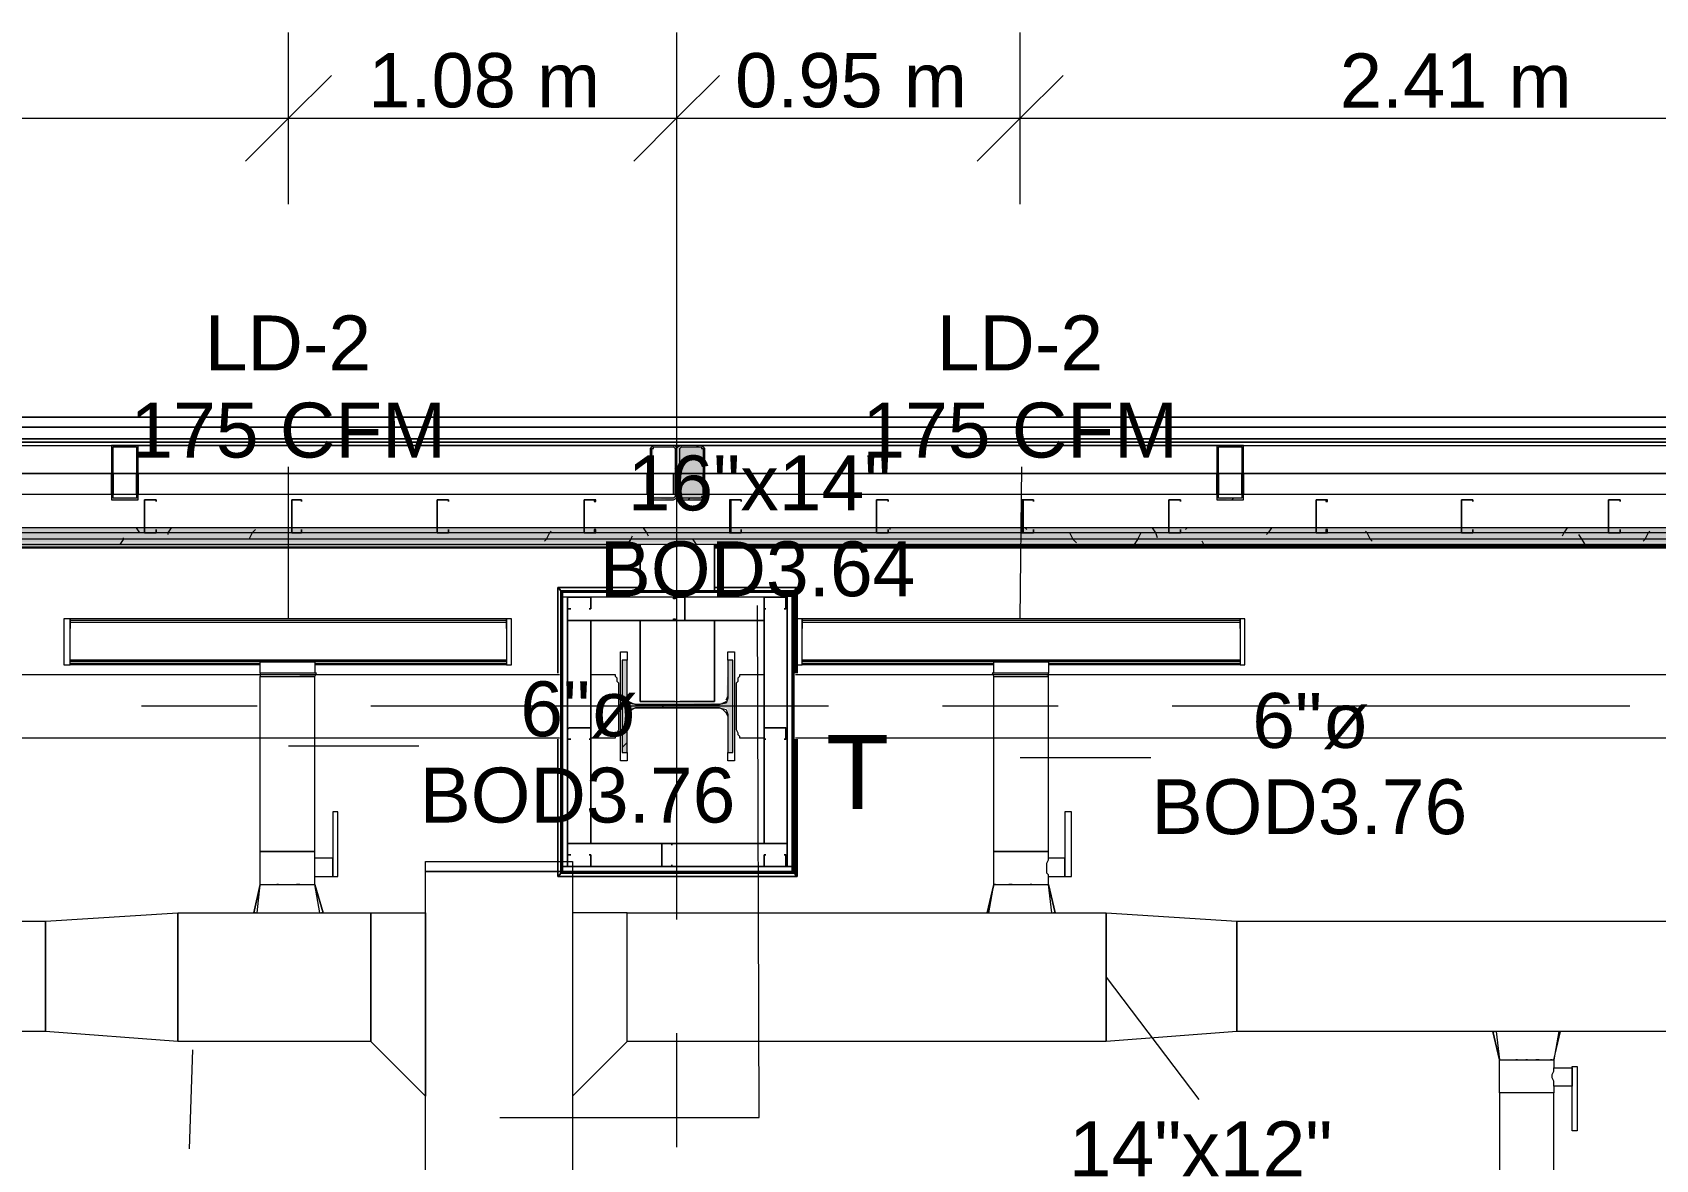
# Model space of a CAD drawing. Header units: metres. Extents: x 29 to 268, y -7 to 151.
# Drawn here: x 81.719 to 86.221, y 46.551 to 49.679 of the extents above; entities that cross this region are included whole.
import ezdxf

# ---------------------------------------------------------------- set-up
doc = ezdxf.new("R2010")
doc.units = ezdxf.units.M
doc.layers.add('HVAC - Ductos', color=5, linetype='Continuous', lineweight=50)
doc.layers.add('PDF2_Geometry', color=7, linetype='Continuous', true_color=0xaaaaaa)
doc.layers.add('PDF2_Solid Fills', color=7, linetype='Continuous', true_color=0xffffff)
doc.layers.add('PDF2_Text', color=7, linetype='Continuous')
doc.styles.add('PDF Helvetica', font='')
doc.styles.get('PDF Helvetica').set_extended_font_data('Helvetica')

msp = doc.modelspace()

# ---------------------------------------------------------------- hatches: boundary and pattern name
at = {"layer": 'PDF2_Solid Fills', "lineweight": 0, "transparency": 33554559}
h = msp.add_hatch(color=256, dxfattribs=at)
h.paths.add_polyline_path([(82.0069, 48.5334), (82.0115, 48.5289), (82.0115, 48.5334)])
h.paths.add_polyline_path([(81.9427, 48.5243), (81.9381, 48.5243), (81.9381, 48.3822), (82.0115, 48.3822), (82.0115, 48.5243), (82.0069, 48.5243), (82.0069, 48.3868), (81.9427, 48.3868)])
h.paths.add_polyline_path([(81.9427, 48.5289), (81.9427, 48.5334), (81.9381, 48.5334)])
h.paths.add_polyline_path([(82.0023, 48.5289), (82.0023, 48.5334), (81.9473, 48.5334)])
for points in [[(83.4965, 48.3868), (83.5057, 48.3868), (83.5057, 48.5334), (83.4369, 48.5334), (83.4323, 48.5289), (83.4323, 48.3914), (83.4369, 48.396), (83.4415, 48.5289), (83.5011, 48.5289), (83.5011, 48.3914), (83.4369, 48.3914), (83.4415, 48.3868), (83.4965, 48.3822)], [(83.5836, 48.5289), (83.579, 48.5334), (83.5103, 48.5334), (83.5057, 48.5289), (83.5057, 48.3914), (83.5103, 48.3914), (83.5194, 48.3868), (83.5745, 48.3822), (83.5745, 48.3868), (83.579, 48.3914)], [(46.7012, 48.2768), (92.9887, 48.2768), (93.2036, 48.2722), (93.204, 48.2722), (93.204, 48.2906), (46.7012, 48.2906)], [(46.7012, 48.263), (92.9887, 48.263), (93.2024, 48.2585), (93.204, 48.2585), (93.204, 48.2768), (46.7012, 48.2768)], [(83.3681, 47.8322), (83.3681, 47.9376), (83.3544, 47.9376), (83.3544, 47.681), (83.3681, 47.681), (83.3681, 47.791), (83.3727, 47.8047), (83.6431, 47.8047), (83.6477, 47.8002), (83.6477, 47.681), (83.6615, 47.681), (83.6615, 47.9376), (83.6477, 47.9376), (83.6431, 47.823), (83.6248, 47.8184), (83.3911, 47.8139), (83.3911, 47.8184), (83.3727, 47.8184), (83.3727, 47.8322)]]:
    msp.add_hatch(color=256, dxfattribs=at).paths.add_polyline_path(points)
h = msp.add_hatch(color=256, dxfattribs=at)
h.paths.add_polyline_path([(85.0732, 48.5334), (85.0777, 48.5289), (85.0777, 48.5334)])
h.paths.add_polyline_path([(85.0777, 48.5243), (85.0732, 48.5243), (85.0732, 48.3868), (85.0777, 48.5237)])
h.paths.add_polyline_path([(85.009, 48.5243), (85.0044, 48.5243), (85.0044, 48.3822), (85.0686, 48.3868), (85.009, 48.3868)])
h.paths.add_polyline_path([(85.009, 48.5289), (85.009, 48.5334), (85.0044, 48.5334)])
h.paths.add_polyline_path([(85.0686, 48.5289), (85.0686, 48.5334), (85.0136, 48.5334)])
h = msp.add_hatch(color=256, dxfattribs=at)
h.paths.add_polyline_path([(46.7012, 48.2952), (46.7057, 48.3089), (46.7012, 48.3089)])
h.paths.add_polyline_path([(93.204, 48.3043), (71.4743, 48.3089), (49.552, 48.3089), (49.552, 48.2906), (93.204, 48.2906)])
h.paths.add_polyline_path([(49.5474, 48.2906), (49.5474, 48.3089), (48.7408, 48.3089), (48.7408, 48.2906)])
h.paths.add_polyline_path([(48.7362, 48.2906), (48.7362, 48.3089), (46.7103, 48.3089), (46.7103, 48.2952), (47.4482, 48.2952)])

# ---------------------------------------------------------------- linework, layer by layer
at = {"layer": 'HVAC - Ductos', "color": 252, "lineweight": 0, "true_color": 0x939598}
for points in [[(82.4286, 49.2026), (82.4286, 49.441), (82.4286, 49.6793)], [(83.5057, 49.6793), (83.5057, 49.441), (83.5057, 49.2026)], [(84.459, 49.2026), (84.459, 49.441), (84.459, 49.6793)], [(82.5477, 49.5602), (82.4286, 49.441), (82.3094, 49.3218)], [(83.6248, 49.5602), (83.5057, 49.441), (83.3865, 49.3218)], [(84.5782, 49.5602), (84.459, 49.441), (84.3398, 49.3218)], [(52.6183, 49.441), (54.6121, 49.441), (55.9091, 49.441), (57.2796, 49.441), (59.3375, 49.441), (61.6429, 49.441), (63.8338, 49.441), (65.108, 49.441), (66.4188, 49.441), (68.5272, 49.441), (70.8006, 49.441), (73.0143, 49.441), (74.3068, 49.441), (75.6085, 49.441), (77.781, 49.441), (79.9398, 49.441), (82.4286, 49.441), (83.5057, 49.441), (84.459, 49.441), (86.8699, 49.441)]]:
    msp.add_lwpolyline(points, dxfattribs=at)
at = {"layer": 'HVAC - Ductos', "lineweight": 0}
for points in [[(82.4286, 48.0522), (82.4286, 48.4739)], [(84.459, 48.0522), (84.4636, 48.4739)], [(83.0336, 48.0293), (83.0336, 48.0522), (83.0336, 48.0476), (81.8235, 48.0476), (81.8235, 48.0522), (81.8235, 48.0293)], [(83.0336, 48.0522), (81.8235, 48.0522)], [(83.0153, 46.668), (83.7348, 46.668), (83.7303, 48.0889)], [(85.0686, 48.0293), (85.0686, 48.0522), (85.0686, 48.0476), (83.854, 48.0476), (83.854, 48.0522), (83.854, 48.0293)], [(85.0686, 48.0522), (83.854, 48.0522)], [(81.8235, 47.9789), (81.8235, 47.988), (81.8235, 47.9972)], [(82.3507, 47.9239), (81.8235, 47.9239), (81.8235, 47.9284), (81.8235, 47.9468), (81.8235, 47.956)], [(83.0336, 47.956), (83.0336, 47.9468), (83.0336, 47.9284), (83.0336, 47.9239), (82.5019, 47.9239)], [(83.0336, 47.9972), (83.0336, 47.988), (83.0336, 47.9789)], [(83.854, 47.9789), (83.854, 47.988), (83.854, 47.9972)], [(84.3857, 47.9239), (83.854, 47.9239), (83.854, 47.9284), (83.854, 47.9468), (83.854, 47.956)], [(85.0686, 47.956), (85.0686, 47.9468), (85.0686, 47.9284), (85.0686, 47.9239), (84.5369, 47.9239)], [(85.0686, 47.9972), (85.0686, 47.988), (85.0686, 47.9789)], [(81.8235, 47.9422), (81.8235, 47.9468), (81.8235, 47.9514)], [(81.8235, 47.9284), (82.3507, 47.9284)], [(82.3507, 47.901), (82.3507, 47.8918), (82.3553, 47.8918), (82.3735, 47.8918), (82.3965, 47.8918), (82.4286, 47.8918), (82.4561, 47.8918), (82.4835, 47.8918), (82.4973, 47.8918), (82.5019, 47.8918), (82.5065, 47.901), (82.5019, 47.901), (82.4835, 47.901), (82.4561, 47.901), (82.4286, 47.901), (82.3965, 47.901), (82.3735, 47.901), (82.3553, 47.901), (82.3507, 47.901), (82.3507, 47.933), (82.3553, 47.933), (82.3598, 47.933), (82.3735, 47.933), (82.3919, 47.933), (82.4103, 47.933), (82.4286, 47.933), (82.4469, 47.933), (82.4653, 47.933), (82.4835, 47.933), (82.4927, 47.933), (82.5019, 47.933), (82.5019, 47.901)], [(82.5019, 47.9284), (83.0336, 47.9284)], [(83.0336, 47.9514), (83.0336, 47.9468), (83.0336, 47.9422)], [(83.854, 47.9422), (83.854, 47.9468), (83.854, 47.9514)], [(83.854, 47.9284), (84.3857, 47.9284)], [(84.3857, 47.901), (84.3857, 47.933), (84.3949, 47.933), (84.4086, 47.933), (84.4223, 47.933), (84.4406, 47.933), (84.459, 47.933), (84.4819, 47.933), (84.5003, 47.933), (84.514, 47.933), (84.5277, 47.933), (84.5323, 47.933), (84.5369, 47.933), (84.5369, 47.901), (84.5323, 47.901), (84.514, 47.901), (84.4911, 47.901), (84.459, 47.901), (84.4315, 47.901), (84.404, 47.901), (84.3903, 47.901), (84.3811, 47.901), (84.3857, 47.8918), (84.3903, 47.8918), (84.4086, 47.8918), (84.4315, 47.8918), (84.459, 47.8918), (84.4911, 47.8918), (84.514, 47.8918), (84.5323, 47.8918), (84.5369, 47.8918), (84.5369, 47.901)], [(84.5369, 47.9284), (85.0686, 47.9284)], [(85.0686, 47.9514), (85.0686, 47.9468), (85.0686, 47.9422)], [(82.3415, 47.2364), (82.3507, 47.3143), (82.3553, 47.3143), (82.3598, 47.3143), (82.3735, 47.3143), (82.3919, 47.3143), (82.4103, 47.3143), (82.4286, 47.3143), (82.4469, 47.3143), (82.4653, 47.3143), (82.4835, 47.3143), (82.4927, 47.3143), (82.4973, 47.3143), (82.5019, 47.3143), (82.5019, 47.3372), (82.5523, 47.3372), (82.5661, 47.3372), (82.5661, 47.516), (82.5523, 47.516), (82.5523, 47.3372), (82.5523, 47.3418), (82.5523, 47.3464), (82.5523, 47.3556), (82.5523, 47.3602), (82.5523, 47.3693), (82.5523, 47.3738), (82.5523, 47.3784), (82.5523, 47.383), (82.5523, 47.3876), (82.5019, 47.3876), (82.5019, 47.406), (82.4927, 47.406), (82.4835, 47.406), (82.4653, 47.406), (82.4469, 47.406), (82.4286, 47.406), (82.4103, 47.406), (82.3919, 47.406), (82.3735, 47.406), (82.3598, 47.406), (82.3553, 47.406), (82.3507, 47.406), (82.3507, 47.8918), (82.3553, 47.8918)], [(82.3507, 47.3143), (82.3507, 47.406), (82.3553, 47.406), (82.3598, 47.406), (82.3735, 47.406), (82.3919, 47.406), (82.4103, 47.406), (82.4286, 47.406), (82.4469, 47.406), (82.4653, 47.406), (82.4835, 47.406), (82.4927, 47.406), (82.5019, 47.406), (82.5019, 47.8918), (82.4973, 47.8918), (82.4927, 47.8918), (82.4835, 47.8918), (82.4653, 47.8918), (82.4607, 47.8918)], [(82.3598, 47.8918), (82.3735, 47.8918), (82.3919, 47.8918), (82.3965, 47.8918)], [(82.4011, 47.8918), (82.4103, 47.8918), (82.4286, 47.8918), (82.4469, 47.8918), (82.4515, 47.8918)], [(84.3719, 47.2364), (84.3857, 47.3143), (84.3857, 47.406), (84.3949, 47.406), (84.4086, 47.406), (84.4223, 47.406), (84.4406, 47.406), (84.459, 47.406), (84.4819, 47.406), (84.5003, 47.406), (84.514, 47.406), (84.5277, 47.406), (84.5323, 47.406), (84.5369, 47.406), (84.5369, 47.8918), (84.5323, 47.8918)], [(84.3857, 47.3143), (84.3903, 47.3143), (84.3857, 47.3143), (84.3903, 47.3143), (84.3949, 47.3143), (84.4086, 47.3143), (84.4223, 47.3143), (84.4406, 47.3143), (84.459, 47.3143), (84.4819, 47.3143), (84.5003, 47.3143), (84.514, 47.3143), (84.5277, 47.3143), (84.5323, 47.3143), (84.5369, 47.3143), (84.5369, 47.3372), (84.5827, 47.3372), (84.6011, 47.3372), (84.6011, 47.516), (84.5827, 47.516), (84.5827, 47.3372), (84.5827, 47.3418), (84.5827, 47.3464), (84.5827, 47.3556), (84.5827, 47.3602), (84.5827, 47.3693), (84.5827, 47.3738), (84.5827, 47.3784), (84.5827, 47.383), (84.5827, 47.3876), (84.5369, 47.3876), (84.5369, 47.406), (84.5323, 47.406), (84.5277, 47.406), (84.514, 47.406), (84.5003, 47.406), (84.4819, 47.406), (84.459, 47.406), (84.4406, 47.406), (84.4223, 47.406), (84.4086, 47.406), (84.3949, 47.406), (84.3857, 47.406), (84.3857, 47.8918), (84.3903, 47.8918), (84.3949, 47.8918), (84.4086, 47.8918), (84.4223, 47.8918), (84.4269, 47.8918)], [(84.4361, 47.8918), (84.4406, 47.8918), (84.459, 47.8918), (84.4819, 47.8918), (84.4865, 47.8918)], [(84.4911, 47.8918), (84.5003, 47.8918), (84.514, 47.8918), (84.5277, 47.8918)], [(82.4286, 47.6993), (82.7906, 47.6993)], [(84.459, 47.6672), (84.8211, 47.6672)], [(82.5019, 47.3372), (82.5019, 47.3418), (82.5019, 47.3464), (82.5019, 47.3556), (82.5019, 47.3647), (82.5019, 47.3738), (82.5019, 47.383), (82.5019, 47.3876)], [(84.5369, 47.3372), (84.5369, 47.3418), (84.5323, 47.3464), (84.5323, 47.3556), (84.5323, 47.3647), (84.5323, 47.3738), (84.5369, 47.383), (84.5369, 47.3876)], [(82.3323, 47.2364), (82.3507, 47.3143), (82.3323, 47.2364)], [(82.3553, 47.3143), (82.3553, 47.3143)], [(82.3553, 47.3143), (82.3553, 47.3143)], [(82.5019, 47.2364), (82.5111, 47.2364), (82.5156, 47.2364), (82.5202, 47.2364), (82.5248, 47.2364), (82.5019, 47.3143), (82.5248, 47.2364), (82.5202, 47.2364)], [(82.5156, 47.2364), (82.5019, 47.3143)], [(84.3673, 47.2364), (84.3857, 47.3143), (84.3673, 47.2364)], [(84.5369, 47.2364), (84.5461, 47.2364), (84.5369, 47.3143), (84.5553, 47.2364), (84.5507, 47.2364), (84.5553, 47.2364), (84.5369, 47.3143)], [(81.7548, 47.2134), (82.1215, 47.2364)], [(82.1215, 47.2364), (82.1215, 46.8788)], [(82.3369, 47.2364), (82.3323, 47.2364), (82.3369, 47.2364), (82.3415, 47.2364), (82.3553, 47.2364), (82.3735, 47.2364), (82.3781, 47.2364), (82.3827, 47.2364), (82.3919, 47.2364), (82.4057, 47.2364), (82.4103, 47.2364)], [(82.4148, 47.2364), (82.4377, 47.2364), (82.4423, 47.2364), (82.4469, 47.2364), (82.4607, 47.2364), (82.4699, 47.2364), (82.4744, 47.2364), (82.4835, 47.2364), (82.4973, 47.2364)], [(84.3673, 47.2364), (84.3719, 47.2364), (84.3765, 47.2364), (84.3857, 47.2364)], [(84.3673, 47.2364), (84.3673, 47.2364)], [(84.3903, 47.2364), (84.404, 47.2364), (84.4086, 47.2364)], [(84.4132, 47.2364), (84.4177, 47.2364), (84.4269, 47.2364), (84.4406, 47.2364), (84.4452, 47.2364), (84.4498, 47.2364), (84.4727, 47.2364)], [(84.4773, 47.2364), (84.4819, 47.2364), (84.4957, 47.2364), (84.5049, 47.2364), (84.5094, 47.2364), (84.514, 47.2364), (84.5323, 47.2364)], [(84.6973, 47.2364), (85.0594, 47.2134)], [(84.6973, 46.8788), (84.6973, 47.2364)], [(81.7548, 46.9064), (81.7548, 47.2134)], [(85.0594, 47.2134), (85.0594, 46.9064)], [(84.6973, 47.0576), (84.954, 46.7184)], [(82.1215, 46.8788), (81.7548, 46.9064)], [(85.0594, 46.9064), (84.6973, 46.8788)], [(85.7745, 46.9064), (85.7699, 46.9064), (85.7745, 46.9064)], [(85.7699, 46.9064), (85.7882, 46.8284), (85.7699, 46.9064)], [(85.7882, 46.9064), (85.779, 46.9064), (85.7882, 46.8284)], [(85.9532, 46.9064), (85.9394, 46.8284), (85.9394, 46.8056), (85.9898, 46.8056), (85.9898, 46.801), (85.9898, 46.7964), (85.9898, 46.7872), (85.9898, 46.7826), (85.9898, 46.7734), (85.9898, 46.7688), (85.9898, 46.7643), (85.9898, 46.7597), (85.9898, 46.7551), (85.9394, 46.7551), (85.9394, 46.7368), (85.9303, 46.7368), (85.9165, 46.7368), (85.9028, 46.7368), (85.8844, 46.7368), (85.8661, 46.7368), (85.8432, 46.7368), (85.8248, 46.7368), (85.8111, 46.7368), (85.7973, 46.7368), (85.7928, 46.7368), (85.7882, 46.7368), (85.7882, 45.5588)], [(85.9394, 45.5588), (85.9394, 46.7368), (85.9303, 46.7368), (85.9165, 46.7368), (85.9028, 46.7368), (85.8844, 46.7368), (85.8661, 46.7368), (85.8432, 46.7368), (85.8248, 46.7368), (85.8111, 46.7368), (85.7973, 46.7368), (85.7928, 46.7368), (85.7882, 46.7368), (85.7882, 46.8284), (85.7928, 46.8284), (85.7973, 46.8284), (85.8111, 46.8284), (85.8248, 46.8284), (85.8432, 46.8284), (85.8661, 46.8284), (85.8844, 46.8284), (85.9028, 46.8284), (85.9165, 46.8284), (85.9303, 46.8284), (85.9394, 46.8284), (85.9578, 46.9064)], [(85.9348, 46.9064), (85.9165, 46.9064), (85.9119, 46.9064), (85.9074, 46.9064), (85.8982, 46.9064), (85.8844, 46.9064), (85.8799, 46.9064), (85.8753, 46.9064), (85.8523, 46.9064), (85.8478, 46.9064), (85.8432, 46.9064), (85.8294, 46.9064), (85.8202, 46.9064), (85.8156, 46.9064), (85.8111, 46.9064), (85.7928, 46.9064)], [(85.9394, 46.8284), (85.9578, 46.9064), (85.9532, 46.9064), (85.9486, 46.9064), (85.9394, 46.9064)], [(85.9578, 46.9064), (85.9578, 46.9064)], [(82.1627, 46.856), (82.1535, 46.581)], [(85.7928, 46.8284), (85.7928, 46.8284)], [(85.8111, 46.8284), (85.8111, 46.8284)], [(85.8661, 46.8284), (85.8615, 46.8284)], [(85.9165, 46.8284), (85.9165, 46.8284)], [(85.9394, 46.8284), (85.9394, 46.8284)], [(85.9394, 46.7551), (85.9394, 46.7597), (85.9394, 46.7643), (85.9394, 46.7688), (85.9348, 46.778), (85.9348, 46.7872), (85.9394, 46.7964), (85.9394, 46.801), (85.9394, 46.8056)]]:
    msp.add_lwpolyline(points, dxfattribs=at)
for points in [[(81.8053, 48.0522), (81.8053, 47.9239), (81.8235, 47.9239), (81.8235, 48.0522)], [(83.0473, 48.0522), (83.0336, 48.0522), (83.0336, 47.9239), (83.0473, 47.9239)], [(83.8403, 48.0522), (83.8403, 47.9239), (83.854, 47.9239), (83.854, 48.0522)], [(85.0823, 48.0522), (85.0686, 48.0522), (85.0686, 47.9239), (85.0823, 47.9239)], [(83.0336, 47.9376), (81.8235, 47.9376), (81.8235, 48.043), (83.0336, 48.043), (83.0336, 47.9376), (83.0336, 47.933), (81.8235, 47.933), (81.8235, 47.9376)], [(81.8235, 48.0339), (81.8235, 48.0293), (81.8235, 48.0247), (81.8235, 48.0293)], [(83.0336, 48.0247), (83.0336, 48.0293), (83.0336, 48.0339), (83.0336, 48.0293)], [(85.0686, 47.9376), (83.854, 47.9376), (83.854, 48.043), (85.0686, 48.043), (85.0686, 47.9376), (85.0686, 47.933), (83.854, 47.933), (83.854, 47.9376)], [(83.854, 48.0339), (83.854, 48.0293), (83.854, 48.0247), (83.854, 48.0293)], [(85.0686, 48.0247), (85.0686, 48.0293), (85.0686, 48.0339), (85.0686, 48.0293)], [(83.2169, 47.351), (82.809, 47.351), (82.809, 47.3784), (83.2169, 47.3784)], [(83.2169, 47.351), (83.2169, 46.2968), (82.809, 46.2968), (82.809, 47.351)], [(82.4011, 47.3143), (82.3965, 47.3143)], [(82.4607, 47.3143), (82.4561, 47.3143), (82.4515, 47.3143), (82.4561, 47.3143)], [(84.4361, 47.3143), (84.4315, 47.3143), (84.4269, 47.3143), (84.4315, 47.3143)], [(84.4911, 47.3143), (84.4865, 47.3143)], [(82.809, 47.2364), (82.809, 46.7276), (82.6577, 46.8788), (82.6577, 47.2364), (82.6577, 46.8788), (82.1215, 46.8788), (82.1215, 47.2364), (82.6577, 47.2364)], [(83.2169, 47.2364), (83.2169, 46.7276), (83.3681, 46.8788), (83.3681, 47.2364), (84.6973, 47.2364), (84.6973, 46.8788), (83.3681, 46.8788), (83.3681, 47.2364)], [(81.7548, 46.9064), (79.7839, 46.9064), (79.7839, 47.2134), (81.7548, 47.2134)], [(85.0594, 47.2134), (87.5024, 47.2134), (87.5024, 46.9064), (85.0594, 46.9064)], [(85.7699, 46.9064), (85.7745, 46.9064)], [(85.834, 46.8284), (85.8386, 46.8284)], [(85.889, 46.8284), (85.8936, 46.8284), (85.8982, 46.8284), (85.8936, 46.8284)], [(85.9303, 46.8284), (85.9348, 46.8284)], [(86.0036, 46.6314), (85.9898, 46.6314), (85.9898, 46.8101), (86.0036, 46.8101)]]:
    msp.add_lwpolyline(points, close=True, dxfattribs=at)
at = {"layer": 'PDF2_Geometry', "lineweight": 0}
for points in [[(83.5057, 49.5418), (83.5057, 49.386)], [(83.5057, 49.2256), (83.5057, 48.7489)], [(83.5057, 48.7489), (83.5057, 47.218)], [(82.0115, 48.6114), (81.9335, 48.6114)], [(83.5469, 48.6114), (83.469, 48.6114)], [(85.0778, 48.6114), (84.9998, 48.6114)], [(80.4119, 48.5334), (78.9727, 48.5334), (80.4394, 48.5334), (81.9748, 48.5334), (83.4415, 48.5334), (82.0023, 48.5334)], [(80.4715, 48.5334), (81.9473, 48.5334)], [(83.5607, 48.5289), (83.5653, 48.5334)], [(85.0136, 48.5334), (83.5745, 48.5334), (85.0411, 48.5334), (86.5719, 48.5334), (88.0432, 48.5334), (86.604, 48.5334)], [(85.0686, 48.5334), (86.5444, 48.5334)], [(85.0732, 48.5289), (85.0732, 48.5334)], [(81.9381, 48.396), (81.9381, 48.4556)], [(81.9427, 48.4556), (81.9427, 48.396)], [(82.0069, 48.483), (82.0115, 48.4876)], [(82.0069, 48.396), (82.0069, 48.4556)], [(82.0115, 48.4556), (82.0115, 48.396)], [(83.4231, 48.4556), (83.4231, 48.396)], [(83.4323, 48.4556), (83.4323, 48.396)], [(83.4965, 48.396), (83.4965, 48.4556)], [(83.5011, 48.4693), (83.5057, 48.4739), (83.5148, 48.4784)], [(83.5011, 48.396), (83.5011, 48.4556)], [(83.5148, 48.4556), (83.5148, 48.396)], [(83.579, 48.396), (83.579, 48.4556)], [(83.5836, 48.396), (83.5836, 48.4556)], [(85.0044, 48.4602), (85.009, 48.4647)], [(85.0044, 48.396), (85.0044, 48.4556)], [(85.009, 48.4556), (85.009, 48.396)], [(85.0732, 48.396), (85.0732, 48.4556)], [(85.0778, 48.4556), (85.0778, 48.396)], [(81.9381, 48.4097), (81.9427, 48.4143)], [(83.4323, 48.4006), (83.4369, 48.4051)], [(83.579, 48.4234), (83.5836, 48.428)], [(85.0732, 48.4097), (85.0778, 48.4143)], [(93.204, 48.396), (46.7012, 48.4006), (41.5357, 48.4006), (41.5357, 48.263), (41.6273, 48.263), (41.6273, 10.5556)], [(83.5377, 48.3822), (83.5423, 48.3868)], [(85.0457, 48.3822), (85.0503, 48.3868)], [(93.204, 48.2722), (46.7012, 48.2768), (41.6915, 48.2768)], [(93.204, 48.2906), (70.6951, 48.2906)], [(83.6523, 48.3043), (83.249, 48.3043), (82.8411, 48.3043), (82.4377, 48.3043), (82.0298, 48.3043), (81.6265, 48.3043)], [(84.4636, 48.3043), (84.0603, 48.3043), (83.6569, 48.3043)], [(86.494, 48.3043), (86.0906, 48.3043), (85.6828, 48.3043), (85.2794, 48.3043), (84.8715, 48.3043), (84.4682, 48.3043)], [(41.7053, 36.0667), (42.7594, 36.0667), (42.7594, 36.0529), (42.4661, 36.0529), (42.7594, 36.0529), (42.7594, 36.0667), (41.7053, 36.0667), (41.7053, 48.263), (46.7012, 48.263), (93.204, 48.2584)], [(74.4077, 48.2584), (83.4049, 48.2539)], [(83.4049, 48.2584), (74.4077, 48.2584)], [(74.4077, 48.2584), (83.4049, 48.2539)], [(83.4049, 48.2584), (74.4077, 48.2584)], [(83.1894, 48.1256), (83.1894, 47.351), (83.1894, 48.1256)], [(83.2673, 48.1118), (83.2673, 48.1118)], [(83.2673, 48.1118), (83.2673, 48.1118)], [(83.5286, 48.1118), (83.5286, 48.1118)], [(83.5286, 48.1118), (83.5286, 48.1118)], [(83.7486, 48.1118), (83.7486, 48.1118)], [(83.7486, 48.1118), (83.7486, 48.1118)], [(83.8082, 48.1118), (83.8082, 48.1118)], [(83.8265, 48.1301), (83.8265, 48.1301)], [(83.8265, 47.351), (83.8265, 48.1301), (83.8265, 47.351)], [(83.2123, 48.0797), (83.2123, 48.0797)], [(83.2627, 48.0797), (83.2627, 48.0797)], [(83.4049, 48.0476), (83.4049, 47.823), (83.4049, 48.0476)], [(83.7531, 48.0797), (83.7531, 48.0797)], [(83.8036, 48.0797), (83.8036, 48.0797)], [(83.3681, 47.681), (83.3681, 47.658), (83.3498, 47.658), (83.3498, 47.9606), (83.3681, 47.9606), (83.3681, 47.9376)], [(83.6477, 47.9376), (83.6477, 47.9606), (83.6661, 47.9606), (83.6661, 47.658), (83.6477, 47.658), (83.6477, 47.681)], [(83.1803, 47.8964), (79.4815, 47.8964)], [(83.2673, 47.7222), (83.3269, 47.7222), (83.3315, 47.7222), (83.3361, 47.7222), (83.3361, 47.7268), (83.3406, 47.7314), (83.3406, 47.736), (83.3452, 47.7452), (83.3452, 47.8734), (83.3406, 47.878), (83.3406, 47.8872), (83.3361, 47.8918), (83.3361, 47.8964), (83.3315, 47.8964), (83.3269, 47.8964), (83.2673, 47.8964)], [(83.7486, 47.8964), (83.689, 47.8964), (83.6844, 47.8964), (83.6799, 47.8964), (83.6799, 47.8918), (83.6753, 47.8872), (83.6753, 47.878), (83.6707, 47.8734), (83.6707, 47.7452), (83.6753, 47.736), (83.6753, 47.7314), (83.6799, 47.7268), (83.6799, 47.7222), (83.6844, 47.7222), (83.689, 47.7222), (83.7486, 47.7222)], [(87.5344, 47.8964), (83.8357, 47.8964)], [(83.3544, 47.8184), (83.3681, 47.8322)], [(83.3681, 47.8368), (83.3727, 47.8276)], [(83.3727, 47.823), (83.3819, 47.8184), (83.3911, 47.8139), (83.6248, 47.8139), (83.634, 47.8184), (83.6431, 47.823)], [(83.4873, 47.823), (83.4919, 47.823), (83.4965, 47.823), (83.5011, 47.823), (83.4965, 47.823), (83.4919, 47.823), (83.4873, 47.823), (83.4049, 47.823), (83.6111, 47.823), (83.5286, 47.823), (83.524, 47.823), (83.5194, 47.823), (83.5148, 47.823), (83.5194, 47.823), (83.524, 47.823), (83.5286, 47.823)], [(83.6431, 47.8276), (83.6477, 47.8368)], [(82.3415, 47.8093), (82.0207, 47.8093)], [(83.9273, 47.8093), (82.6577, 47.8093)], [(83.6477, 47.7818), (83.6431, 47.791), (83.634, 47.8002), (83.6248, 47.8047), (83.3911, 47.8047), (83.3819, 47.8002), (83.3727, 47.791), (83.3681, 47.7818)], [(83.4644, 47.8047), (83.4736, 47.8139)], [(84.5644, 47.8093), (84.2436, 47.8093)], [(86.1503, 47.8093), (84.8807, 47.8093)], [(79.4815, 47.7222), (83.1803, 47.7222)], [(83.2123, 47.7176), (83.2123, 47.7176)], [(83.2627, 47.7176), (83.2627, 47.7176)], [(83.3544, 47.6947), (83.3681, 47.7084)], [(83.7531, 47.7176), (83.7531, 47.7176)], [(83.8036, 47.7176), (83.8036, 47.7176)], [(83.8357, 47.7222), (87.5344, 47.7222)], [(83.4919, 47.4243), (83.4919, 47.4243)], [(83.2123, 47.3968), (83.2123, 47.3968)], [(83.2627, 47.3968), (83.2627, 47.3968)], [(83.4919, 47.3693), (83.4919, 47.3693)], [(83.7531, 47.3968), (83.7531, 47.3968)], [(83.8036, 47.3968), (83.8036, 47.3968)], [(83.1848, 47.3464), (83.8311, 47.3464)], [(83.8311, 47.3464), (83.1848, 47.3464)], [(83.1894, 47.351), (83.1894, 47.351)], [(83.2673, 47.3647), (83.2673, 47.3647)], [(83.2673, 47.3647), (83.2673, 47.3647)], [(83.4644, 47.3647), (83.4644, 47.3647)], [(83.4644, 47.3647), (83.4644, 47.3647)], [(83.7486, 47.3647), (83.7486, 47.3647)], [(83.7486, 47.3647), (83.7486, 47.3647)], [(83.8082, 47.3647), (83.8082, 47.3647)], [(83.5057, 46.9018), (83.5057, 46.5856)]]:
    msp.add_lwpolyline(points, dxfattribs=at)
for points in [[(78.9085, 48.6114), (80.4394, 48.6114), (81.9748, 48.6114), (80.4394, 48.6114), (78.9085, 48.6114), (77.3731, 48.6114)], [(83.5057, 48.6114), (85.0411, 48.6114), (86.5719, 48.6114), (85.0411, 48.6114), (83.5057, 48.6114), (81.9748, 48.6114)], [(81.9748, 48.5839), (80.4394, 48.5839)], [(81.9748, 48.5518), (80.4394, 48.5518)], [(81.9748, 48.5426), (80.4394, 48.5426)], [(83.5057, 48.5839), (81.9748, 48.5839)], [(83.5057, 48.5518), (81.9748, 48.5518)], [(83.5057, 48.5426), (81.9748, 48.5426)], [(85.0411, 48.5839), (83.5057, 48.5839)], [(85.0411, 48.5518), (83.5057, 48.5518)], [(85.0411, 48.5426), (83.5057, 48.5426)], [(86.5719, 48.5839), (85.0411, 48.5839)], [(86.5719, 48.5518), (85.0411, 48.5518)], [(86.5719, 48.5426), (85.0411, 48.5426)], [(81.9381, 48.3914), (81.9381, 48.3822), (81.9473, 48.3822), (82.0023, 48.3822), (82.0115, 48.3822), (82.0115, 48.3914), (82.0115, 48.5243), (82.0115, 48.5334), (82.0023, 48.5334), (81.9473, 48.5334), (81.9381, 48.5334), (81.9381, 48.5243)], [(82.0023, 48.3868), (81.9473, 48.3868), (81.9427, 48.3868), (81.9427, 48.3914), (81.9427, 48.5243), (81.9427, 48.5289), (81.9473, 48.5289), (82.0023, 48.5289), (82.0069, 48.5289), (82.0069, 48.5243), (82.0069, 48.3914), (82.0069, 48.3868)], [(83.4415, 48.3822), (83.4965, 48.3822), (83.5057, 48.3868), (83.5057, 48.3914), (83.5057, 48.5243), (83.5057, 48.5289), (83.4965, 48.5334), (83.4415, 48.5334), (83.4369, 48.5289), (83.4323, 48.5243), (83.4323, 48.3914), (83.4369, 48.3868)], [(83.4415, 48.3868), (83.4415, 48.3914), (83.4369, 48.3914), (83.4369, 48.5243), (83.4415, 48.5243), (83.4415, 48.5289), (83.4965, 48.5289), (83.5011, 48.5243), (83.5011, 48.3914), (83.4965, 48.3868)], [(83.5057, 48.5334), (83.4965, 48.5334)], [(83.5194, 48.3822), (83.5745, 48.3822), (83.579, 48.3868), (83.5836, 48.3914), (83.5836, 48.5243), (83.579, 48.5289), (83.5745, 48.5334), (83.5194, 48.5334), (83.5103, 48.5289), (83.5057, 48.5243), (83.5057, 48.3914), (83.5103, 48.3868)], [(83.5194, 48.5334), (83.5057, 48.5334)], [(83.579, 48.3914), (83.5745, 48.3914), (83.5745, 48.3868), (83.5194, 48.3868), (83.5148, 48.3914), (83.5148, 48.5243), (83.5194, 48.5289), (83.5745, 48.5289), (83.5745, 48.5243), (83.579, 48.5243)], [(85.0778, 48.5243), (85.0778, 48.5334), (85.0686, 48.5334), (85.0136, 48.5334), (85.0044, 48.5334), (85.0044, 48.5243), (85.0044, 48.3914), (85.0044, 48.3822), (85.0136, 48.3822), (85.0686, 48.3822), (85.0778, 48.3822), (85.0778, 48.3914)], [(85.0136, 48.5289), (85.0686, 48.5289), (85.0732, 48.5289), (85.0732, 48.5243), (85.0732, 48.3914), (85.0732, 48.3868), (85.0686, 48.3868), (85.0136, 48.3868), (85.009, 48.3868), (85.009, 48.3914), (85.009, 48.5243), (85.009, 48.5289)], [(80.4807, 48.4556), (81.9381, 48.4556)], [(81.9427, 48.4556), (81.9748, 48.4556)], [(81.9748, 48.4556), (82.0069, 48.4556)], [(82.0115, 48.4556), (83.4323, 48.4556)], [(83.4369, 48.4556), (83.5011, 48.4556)], [(83.5148, 48.4556), (83.579, 48.4556)], [(83.5836, 48.4556), (85.0044, 48.4556)], [(85.009, 48.4556), (85.0411, 48.4556), (85.0732, 48.4556), (85.0411, 48.4556)], [(85.0778, 48.4556), (86.5353, 48.4556)], [(82.0619, 48.3822), (82.0298, 48.3822), (82.0298, 48.2906), (82.0619, 48.2906), (82.0619, 48.2997), (82.0619, 48.2906), (82.0298, 48.2906), (82.0298, 48.3822), (82.0619, 48.3822), (82.0619, 48.3776)], [(82.4653, 48.3822), (82.4377, 48.3822), (82.4377, 48.2906), (82.4653, 48.2906), (82.4653, 48.2997), (82.4653, 48.2906), (82.4377, 48.2906), (82.4377, 48.3822), (82.4653, 48.3822), (82.4653, 48.3776)], [(82.8731, 48.3822), (82.8457, 48.3822), (82.8411, 48.3822), (82.8411, 48.2906), (82.8457, 48.2906), (82.8731, 48.2906), (82.8731, 48.2997), (82.8731, 48.2906), (82.8457, 48.2906), (82.8411, 48.2906), (82.8411, 48.3822), (82.8457, 48.3822), (82.8731, 48.3822), (82.8731, 48.3776)], [(83.2811, 48.3822), (83.249, 48.3822), (83.249, 48.2906), (83.2811, 48.2906), (83.2811, 48.2997), (83.2765, 48.2997), (83.2765, 48.2906), (83.249, 48.2906), (83.249, 48.3822), (83.2765, 48.3822), (83.2765, 48.3776), (83.2811, 48.3776)], [(83.6844, 48.3822), (83.6569, 48.3822), (83.6523, 48.3822), (83.6523, 48.2906), (83.6569, 48.2906), (83.6844, 48.2906), (83.6844, 48.2997), (83.6844, 48.2906), (83.6569, 48.2906), (83.6569, 48.3822), (83.6844, 48.3822), (83.6844, 48.3776)], [(84.0923, 48.3822), (84.0603, 48.3822), (84.0603, 48.2906), (84.0923, 48.2906), (84.0923, 48.2997), (84.0923, 48.2906), (84.0603, 48.2906), (84.0603, 48.3822), (84.0923, 48.3822), (84.0923, 48.3776)], [(84.4957, 48.3822), (84.4682, 48.3822), (84.4636, 48.3822), (84.4636, 48.2906), (84.4682, 48.2906), (84.4957, 48.2906), (84.4957, 48.2997), (84.4957, 48.2906), (84.4682, 48.2906), (84.4682, 48.3822), (84.4957, 48.3822), (84.4957, 48.3776)], [(84.9036, 48.3822), (84.8761, 48.3822), (84.8715, 48.3822), (84.8715, 48.2906), (84.8761, 48.2906), (84.9036, 48.2906), (84.9036, 48.2997), (84.9036, 48.2906), (84.8761, 48.2906), (84.8715, 48.2906), (84.8715, 48.3822), (84.8761, 48.3822), (84.9036, 48.3822), (84.9036, 48.3776)], [(85.3115, 48.3822), (85.2794, 48.3822), (85.2794, 48.2906), (85.3115, 48.2906), (85.3115, 48.2997), (85.3069, 48.2997), (85.3069, 48.2906), (85.2794, 48.2906), (85.2794, 48.3822), (85.3069, 48.3822), (85.3069, 48.3776), (85.3115, 48.3776)], [(85.7148, 48.3822), (85.6873, 48.3822), (85.6828, 48.3822), (85.6828, 48.2906), (85.6873, 48.2906), (85.7148, 48.2906), (85.7148, 48.2997), (85.7148, 48.2906), (85.6873, 48.2906), (85.6828, 48.2906), (85.6828, 48.3822), (85.6873, 48.3822), (85.7148, 48.3822), (85.7148, 48.3776)], [(86.1228, 48.3822), (86.0906, 48.3822), (86.0906, 48.2906), (86.1228, 48.2906), (86.1228, 48.2997), (86.1228, 48.2906), (86.0906, 48.2906), (86.0906, 48.3822), (86.1228, 48.3822), (86.1228, 48.3776)], [(74.4077, 48.2493), (83.4049, 48.2493)], [(74.4077, 48.2493), (83.4049, 48.2493)], [(83.4049, 48.2584), (83.4049, 48.1301)], [(83.6111, 48.2584), (83.6111, 48.1301)], [(83.6111, 48.2584), (92.6081, 48.2539), (83.6111, 48.2539), (92.6081, 48.2539)], [(83.6111, 48.2493), (92.6081, 48.2493)], [(83.6111, 48.2493), (92.6081, 48.2493)], [(83.8357, 47.901), (83.8357, 48.1393), (83.6111, 48.1393), (83.8403, 48.1393), (83.8357, 48.1393), (83.8357, 48.1347), (83.8311, 48.1301), (83.8265, 48.1301), (83.8311, 48.1301), (83.8357, 48.1347), (83.8357, 48.1393), (83.8403, 48.1393), (83.8403, 47.901), (83.8403, 48.1393), (83.8357, 48.1393), (83.8357, 48.1347), (83.8311, 48.1301), (83.8265, 48.1301), (83.8265, 47.3464), (83.8265, 48.1301), (83.8265, 47.3464), (83.1894, 47.3464), (83.1894, 48.1301), (83.1848, 48.1301), (83.1803, 48.1347), (83.1803, 48.1393), (83.1757, 48.1393), (83.1757, 47.901), (83.1757, 48.1393), (83.1803, 48.1393), (83.1803, 48.1347), (83.1848, 48.1301), (83.1894, 48.1301), (83.1894, 47.3464), (83.1894, 47.4289), (83.1894, 48.0476), (83.1894, 48.1301), (83.7486, 48.1301), (83.8265, 48.1301), (83.8265, 47.4289), (83.8265, 47.3464), (83.8311, 47.3464), (83.8357, 47.3418), (83.8357, 47.3372), (83.8403, 47.3372), (83.1757, 47.3372), (83.1757, 47.7176), (83.1757, 47.3372), (83.1757, 47.7176), (83.1757, 47.3372), (83.8357, 47.3372), (83.8357, 47.7176), (83.8357, 47.3372), (83.1757, 47.3372), (83.1803, 47.3372), (83.1803, 47.3418), (83.1848, 47.3464), (83.1894, 47.3464), (83.8265, 47.3464), (83.1894, 47.3464), (83.8265, 47.3464), (83.8311, 47.3464), (83.8357, 47.3418), (83.8357, 47.3372), (83.8403, 47.3372), (83.1757, 47.3372), (83.1803, 47.3372), (83.1803, 47.3418), (83.1848, 47.3464), (83.1894, 47.3464), (83.1894, 48.1301), (83.4049, 48.1301), (83.1848, 48.1301), (83.4049, 48.1301), (83.1894, 48.1301), (83.1848, 48.1301), (83.1803, 48.1347), (83.1803, 48.1393), (83.1757, 48.1393), (83.4049, 48.1393), (83.1757, 48.1393), (83.1803, 48.1393), (83.1803, 48.1347), (83.1848, 48.1301), (83.1894, 48.1301), (83.4049, 48.1301), (83.1848, 48.1301), (83.1848, 47.3464), (83.1848, 48.1301), (83.1848, 47.3464), (83.1848, 48.1301), (83.4049, 48.1301), (83.1894, 48.1301), (83.1894, 47.3464), (83.1848, 47.3464), (83.1803, 47.3418), (83.1803, 47.3372), (83.1757, 47.3372), (83.1803, 47.3372), (83.1803, 47.3418), (83.1848, 47.3464), (83.1894, 47.3464), (83.8265, 47.3464), (83.8265, 48.1301), (83.6111, 48.1301), (83.8311, 48.1301), (83.6111, 48.1301), (83.8265, 48.1301), (83.6111, 48.1301), (83.8311, 48.1301), (83.6111, 48.1301), (83.8265, 48.1301), (83.8311, 48.1301), (83.8357, 48.1347), (83.8357, 48.1393), (83.8403, 48.1393), (83.6111, 48.1393), (83.8357, 48.1393)], [(83.1757, 48.1393), (83.1757, 47.901), (83.1757, 48.1393), (83.4049, 48.1393)], [(83.8265, 48.1256), (83.8265, 48.1301), (83.1894, 48.1301), (83.1894, 48.1256)], [(83.8127, 48.1256), (83.8127, 48.1118), (83.1894, 48.1118), (83.1894, 48.1256), (83.8127, 48.1256), (83.8127, 47.3647), (83.8265, 47.3647), (83.1894, 47.3647), (83.1894, 47.351), (83.8265, 47.351), (83.8265, 47.3647), (83.8265, 48.1256)], [(83.1894, 47.3647), (83.2031, 47.3647), (83.2031, 48.1118), (83.1894, 48.1118)], [(83.2031, 48.1118), (83.2077, 48.1118), (83.2673, 48.1118), (83.2673, 48.0797), (83.2627, 48.0797), (83.2673, 48.0797), (83.2673, 48.1118), (83.2077, 48.1118), (83.2031, 48.1118), (83.2031, 48.0797)], [(83.2673, 48.0476), (83.7486, 48.0476), (83.7486, 48.1118), (83.2031, 48.1118), (83.2031, 48.0476)], [(83.5286, 48.1118), (83.5286, 48.0522), (83.5286, 48.0476), (83.4965, 48.0476), (83.4965, 48.0522), (83.5011, 48.0522), (83.5011, 48.0476), (83.5286, 48.0476), (83.5286, 48.0522), (83.5286, 48.1118), (83.5011, 48.1118), (83.5011, 48.1072), (83.4965, 48.1072), (83.4965, 48.1118)], [(83.7486, 48.1118), (83.8082, 48.1118), (83.8127, 48.1118), (83.8127, 48.0797), (83.8036, 48.0797), (83.8082, 48.0797), (83.8082, 48.1118), (83.7486, 48.1118), (83.7486, 48.0797)], [(83.7486, 48.0476), (83.7486, 47.4289), (83.8127, 47.4289), (83.8127, 48.1118), (83.7486, 48.1118)], [(83.8311, 47.3464), (83.8311, 48.1301)], [(83.8311, 47.3464), (83.8311, 48.1301)], [(83.2123, 48.0797), (83.2031, 48.0797)], [(83.2031, 47.4289), (83.2673, 47.4289), (83.2673, 48.0476), (83.2031, 48.0476)], [(83.2673, 47.4289), (83.7486, 47.4289), (83.7486, 48.0476), (83.2673, 48.0476)], [(83.6111, 48.0476), (83.6111, 47.823)], [(83.7531, 48.0797), (83.7486, 48.0797)], [(83.6477, 47.681), (83.6615, 47.681), (83.6615, 47.9376), (83.6477, 47.9376), (83.6477, 47.8322), (83.6431, 47.8184), (83.6248, 47.8139), (83.3911, 47.8139), (83.3727, 47.8184), (83.3681, 47.8322), (83.3681, 47.9376), (83.3544, 47.9376), (83.3544, 47.681), (83.3681, 47.681), (83.3681, 47.7864), (83.3727, 47.8002), (83.3911, 47.8047), (83.6248, 47.8047), (83.6431, 47.8002), (83.6477, 47.7864)], [(83.2031, 47.7452), (83.2031, 47.7497), (83.2077, 47.7497), (83.2673, 47.7497), (83.2673, 47.7452), (83.2673, 47.7176), (83.2627, 47.7176), (83.2673, 47.7176), (83.2673, 47.7452), (83.2673, 47.7497), (83.2077, 47.7497), (83.2031, 47.7452), (83.2031, 47.7176)], [(83.7486, 47.7452), (83.7486, 47.7497), (83.8082, 47.7497), (83.8127, 47.7497), (83.8127, 47.7452), (83.8127, 47.7176), (83.8036, 47.7176), (83.8082, 47.7176), (83.8082, 47.7452), (83.8082, 47.7497), (83.7486, 47.7497), (83.7486, 47.7452), (83.7486, 47.7176)], [(83.2123, 47.7176), (83.2031, 47.7176)], [(83.7531, 47.7176), (83.7486, 47.7176)], [(83.8265, 47.3464), (83.8311, 47.3464), (83.8357, 47.3418), (83.8357, 47.3372), (83.8403, 47.3372), (83.8403, 47.7176), (83.8403, 47.3372), (83.8357, 47.3372), (83.8357, 47.3418), (83.8311, 47.3464)], [(83.7486, 47.4289), (83.2673, 47.4289), (83.2031, 47.4289), (83.2031, 47.3647), (83.8127, 47.3647), (83.8127, 47.4289)], [(83.4644, 47.4289), (83.4644, 47.4243), (83.4644, 47.3647), (83.4919, 47.3647), (83.4919, 47.3693), (83.4919, 47.3647), (83.4644, 47.3647), (83.4644, 47.4243), (83.4644, 47.4289), (83.4919, 47.4289)], [(83.4919, 47.4243), (83.4919, 47.4289)], [(83.2031, 47.3647), (83.2077, 47.3647), (83.2673, 47.3647), (83.2673, 47.3968), (83.2627, 47.3968), (83.2673, 47.3968), (83.2673, 47.3647), (83.2077, 47.3647), (83.2031, 47.3647), (83.2031, 47.3968)], [(83.2123, 47.3968), (83.2031, 47.3968)], [(83.7486, 47.3647), (83.8082, 47.3647), (83.8082, 47.3968), (83.8036, 47.3968), (83.8127, 47.3968), (83.8127, 47.3647), (83.8082, 47.3647), (83.7486, 47.3647), (83.7486, 47.3968)], [(83.7531, 47.3968), (83.7486, 47.3968)], [(83.1848, 47.3464), (83.8311, 47.3464)], [(83.1894, 47.351), (83.1894, 47.3464), (83.8265, 47.3464), (83.8265, 47.351)]]:
    msp.add_lwpolyline(points, close=True, dxfattribs=at)
at = {"layer": 'PDF2_Geometry', "color": 254, "lineweight": 0, "true_color": 0xd2d2d2}
for points in [[(84.8715, 48.3318), (84.8715, 48.3318)], [(82.4377, 48.2906), (82.4423, 48.2906)], [(82.8411, 48.3134), (82.8411, 48.3134)], [(84.4636, 48.3043), (84.4682, 48.3043)]]:
    msp.add_lwpolyline(points, dxfattribs=at)
at = {"layer": 'PDF2_Geometry', "color": 254, "lineweight": 0, "true_color": 0xeaeaea}
for points in [[(81.9702, 48.2768), (81.9702, 48.2722), (81.9611, 48.2584)], [(82.0161, 48.2906), (82.0069, 48.3043)], [(82.0161, 48.2906), (82.0161, 48.2906)], [(82.1031, 48.3043), (82.094, 48.2906), (82.094, 48.286)], [(82.3369, 48.2997), (82.3277, 48.2906), (82.3186, 48.2722)], [(82.3186, 48.2722), (82.3186, 48.2722)], [(83.1573, 48.2952), (83.1527, 48.2906), (83.1436, 48.2722), (83.139, 48.2676)], [(83.3819, 48.2814), (83.3773, 48.2722), (83.3681, 48.2584)], [(83.4277, 48.2814), (83.4231, 48.2906), (83.414, 48.3043)], [(83.5607, 48.2584), (83.5515, 48.2722)], [(83.5515, 48.2722), (83.5515, 48.2722)], [(84.0969, 48.3043), (84.0969, 48.2997)], [(84.4773, 48.2997), (84.4727, 48.3043)], [(84.6148, 48.263), (84.6057, 48.2722), (84.5965, 48.2906)], [(84.5965, 48.2906), (84.5965, 48.2906)], [(84.7936, 48.2906), (84.7844, 48.2722), (84.7753, 48.2584)], [(84.7936, 48.2906), (84.7936, 48.2906)], [(84.8394, 48.2768), (84.8348, 48.2906), (84.8257, 48.3043)], [(84.9219, 48.3043), (84.9173, 48.2997)], [(85.1557, 48.3043), (85.1465, 48.2906), (85.1419, 48.286)], [(85.4353, 48.2676), (85.4307, 48.2722), (85.4215, 48.2906), (85.4169, 48.2952)], [(85.9761, 48.3043), (85.9669, 48.2906), (85.9623, 48.2814)], [(86.0265, 48.2584), (86.0174, 48.2722), (86.0082, 48.286)], [(86.2053, 48.2952), (86.2007, 48.2906), (86.1915, 48.2722), (86.1869, 48.2676)], [(84.9678, 48.2584), (84.9632, 48.2676)]]:
    msp.add_lwpolyline(points, dxfattribs=at)

# ---------------------------------------------------------------- texts
at = {"layer": 'PDF2_Text', "color": 252, "lineweight": 0, "true_color": 0x939598, "char_height": 0.15059, "attachment_point": 4, "style": 'PDF Helvetica'}
for s, insert in [('1.08 m', (82.6504, 49.5457)), ('0.95 m', (83.6679, 49.5457)), ('2.41 m', (85.3455, 49.5457))]:
    msp.add_mtext(s, dxfattribs=dict(at, insert=insert))
at = {"layer": 'PDF2_Text', "lineweight": 0, "attachment_point": 4, "style": 'PDF Helvetica'}
for s, insert, char_height in [('LD-2', (82.1966, 48.8176), 0.15247), ('LD-2', (84.2271, 48.8176), 0.15247), ('175 CFM', (81.9903, 48.5747), 0.15247), ('175 CFM', (84.0208, 48.5747), 0.15247), ('16"x14"', (83.37, 48.428), 0.15247), ('BOD3.64', (83.292, 48.1897), 0.15247), ('6"ø', (83.072, 47.8001), 0.15247), ('6"ø', (85.1025, 47.768), 0.15247), ('T', (83.92, 47.6268), 0.2055), ('BOD3.76', (82.7924, 47.5618), 0.15247), ('BOD3.76', (84.8229, 47.5296), 0.15247), ('14"x12"', (84.5937, 46.5809), 0.15247)]:
    msp.add_mtext(s, dxfattribs=dict(at, insert=insert, char_height=char_height))

doc.saveas('drawing.dxf')
